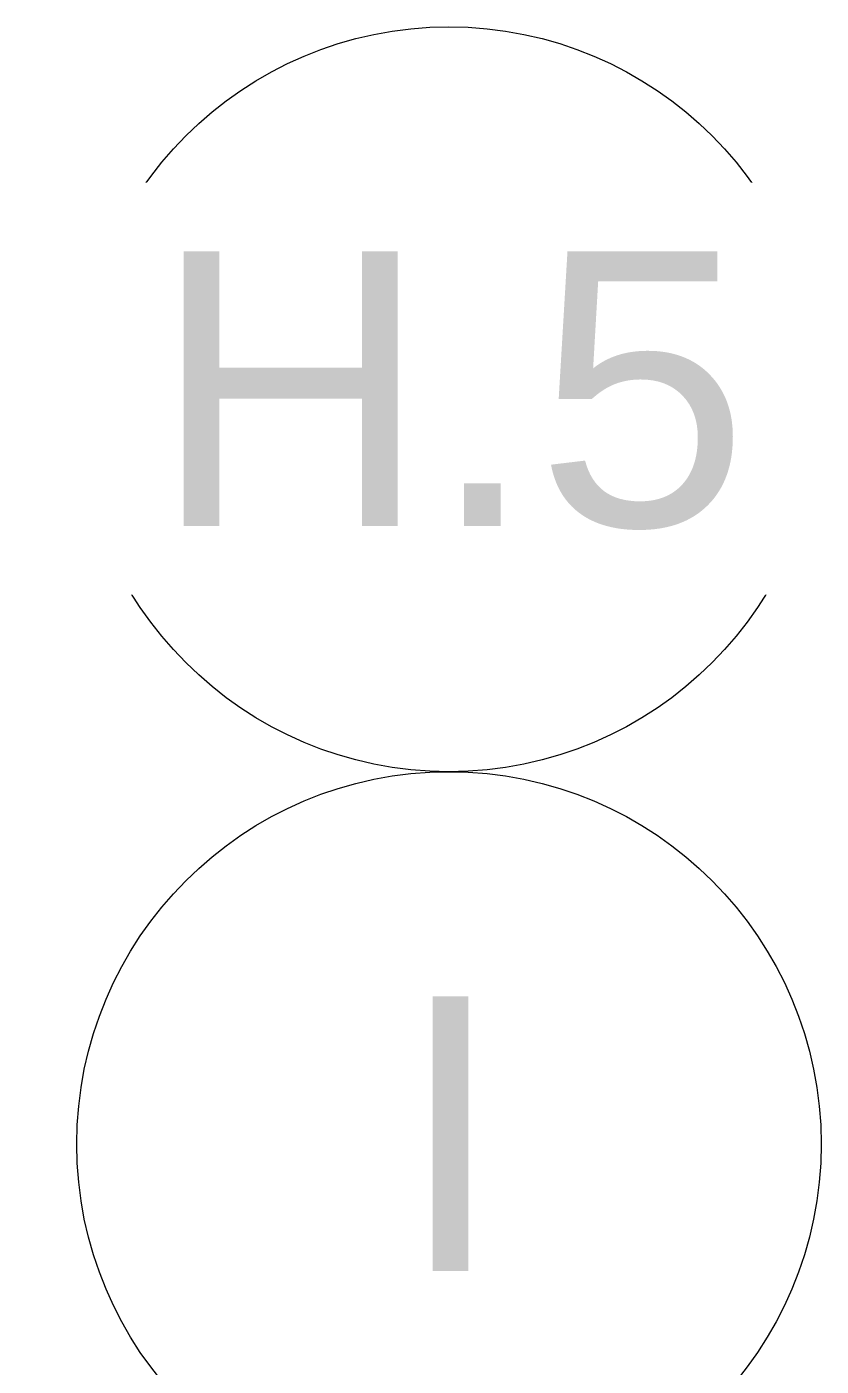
# Model space of a CAD drawing. Header units: inches. Extents: x 22011 to 32682, y -23296 to -20170.
# Drawn here: x 22010.6 to 22138.7, y -22793.8 to -22578.1 of the extents above; entities that cross this region are included whole.
import ezdxf

# ---------------------------------------------------------------- set-up
doc = ezdxf.new("R2010")
doc.units = ezdxf.units.IN
doc.header["$MEASUREMENT"] = 0
doc.layers.add('S-GRID-IDEN', color=1, linetype='Continuous', lineweight=9)
doc.styles.add('Arial', font='arial.ttf', dxfattribs={"height": 44.258982})

# ---------------------------------------------------------------- blocks, each defined once
blk = doc.blocks.new('Grid - Grid Head - Circle-14747-Roof Plan')
at = {"layer": 'S-GRID-IDEN'}
blk.add_circle((0, 0), 0.25, dxfattribs=at)

msp = doc.modelspace()

# ---------------------------------------------------------------- block references
at = {"layer": 'S-GRID-IDEN', "xscale": 239.9999999999998, "yscale": 239.9999999999998, "zscale": 239.9999999999998, "rotation": 89.99999999999986}
for p in [(22078.68, -22638.05), (22078.68, -22758.05)]:
    msp.add_blockref('Grid - Grid Head - Circle-14747-Roof Plan', p, dxfattribs=at)

# ---------------------------------------------------------------- next in the draw order: texts
at = {"layer": 'S-GRID-IDEN', "attachment_point": 2, "line_spacing_factor": 0.938532, "style": 'Arial', "bg_fill": 3, "box_fill_scale": 1.25, "bg_fill_color": 0, "bg_fill_transparency": 0}
for s, insert, char_height, width in [('H.5', (22078.93, -22614.23), 44.259, 114.48), ('I', (22078.93, -22734.23), 44.26, 20.52)]:
    msp.add_mtext(s, dxfattribs=dict(at, insert=insert, char_height=char_height, width=width))

doc.saveas('drawing.dxf')
